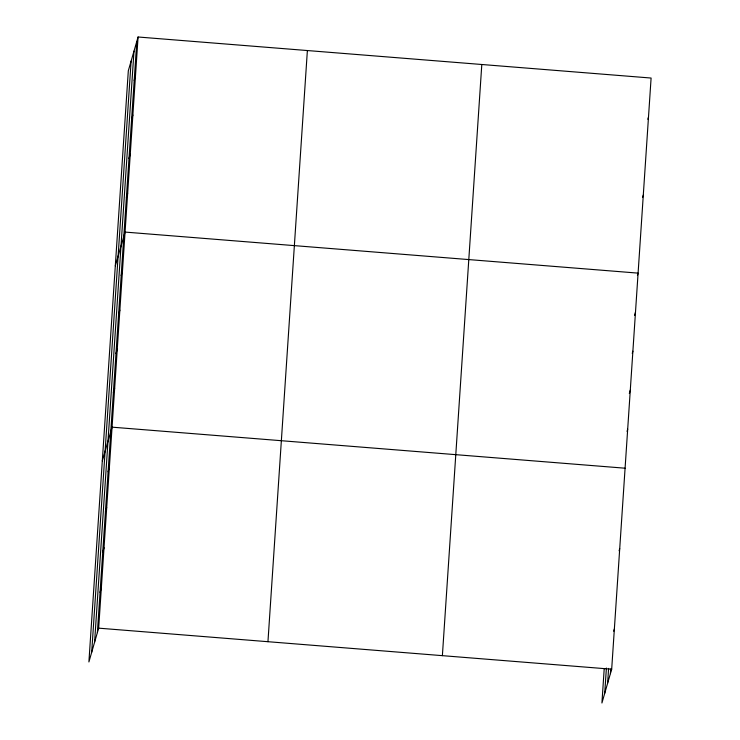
<?xml version="1.0" encoding="UTF-8"?>
<svg xmlns="http://www.w3.org/2000/svg" width="740" height="740" viewBox="0 0 740 740"><rect width="100%" height="100%" fill="white"/><g stroke="black" fill="none" stroke-linecap="round" stroke-linejoin="round"><path stroke-width="1.11" d="M91.695 652.273L131.119 61.115M94.581 642.283L133.996 51.134M97.375 632.598L136.798 41.44M138.075 37L128.316 70.8L88.902 661.958L98.66 628.158L138.075 37L651.098 78.042L611.684 669.201L601.925 703L604.219 668.544M267.954 641.7L307.377 50.542M442.381 655.649L481.805 64.5M604.719 693.306L606.402 668.044M607.605 683.325L608.595 668.396M610.398 673.64L610.704 669.043M134.19 80.457L135.476 76.017M131.59 119.473L132.876 115.033M128.991 158.49L130.268 154.049M126.392 197.506L127.669 193.066M115.311 265.882L125.069 232.083L638.093 273.125L637.445 275.345M121.184 275.539L122.47 271.099M118.585 314.555L119.862 310.115M115.986 353.572L117.262 349.132M113.377 392.589L114.663 388.149M102.305 460.964L112.064 427.165L625.078 468.207M108.096 471.806L109.381 467.365M105.422 511.997L106.699 507.557M102.74 552.197L104.016 547.757M100.057 592.398L101.343 587.958M647.851 119.279L648.499 117.059M642.653 197.312L643.291 195.092M634.532 315.471L635.484 312.141M632.247 353.378L632.885 351.158M629.324 393.504L630.286 390.174M627.039 431.411L627.687 429.191M619.084 550.819L619.722 548.599M613.719 631.22L614.357 629M98.66 628.158L611.684 669.201"/></g></svg>
